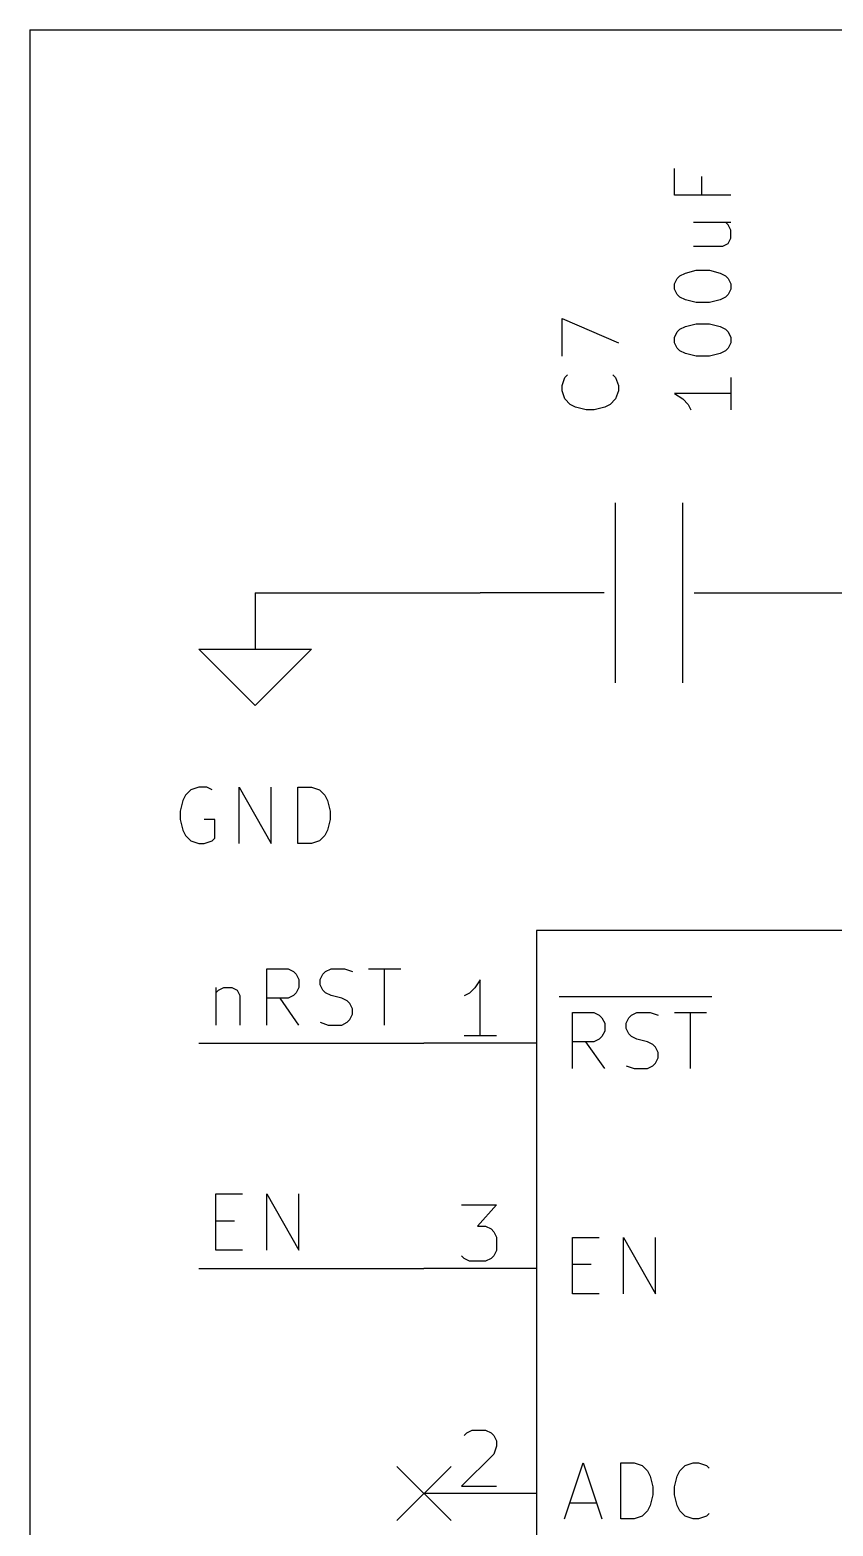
# Model space of a CAD drawing. Extents: x 0.4 to 11.3, y -7.9 to -0.4.
# Drawn here: x 6.8 to 7.513, y -3.579 to -2.25 of the extents above; entities that cross this region are included whole.
import ezdxf

# ---------------------------------------------------------------- set-up
doc = ezdxf.new("R2010")
doc.units = 0
doc.header["$MEASUREMENT"] = 0
for name, color, linetype in [('BLUE2', 5, 'CONTINUOUS'), ('CYAN2', 4, 'CONTINUOUS'), ('GRAY1', 251, 'CONTINUOUS'), ('GREEN3', 91, 'CONTINUOUS'), ('LORANGE', 41, 'CONTINUOUS'), ('LYELLOW', 51, 'CONTINUOUS'), ('RED2', 1, 'CONTINUOUS'), ('RED3', 11, 'CONTINUOUS')]:
    doc.layers.add(name, color=color, linetype=linetype)

msp = doc.modelspace()

# ---------------------------------------------------------------- linework, layer by layer
at = {"layer": 'BLUE2', "linetype": 'CONTINUOUS'}
for p, q in [((7.126, -3.526), (7.174, -3.574)), ((7.174, -3.526), (7.126, -3.574))]:
    msp.add_line(p, q, dxfattribs=at)
at = {"layer": 'CYAN2', "linetype": 'CONTINUOUS'}
for p, q in [((7.37261, -2.39687), (7.37261, -2.37306)), ((7.37261, -2.39687), (7.37261, -2.37306)), ((7.39642, -2.3802), (7.39642, -2.39687)), ((7.39642, -2.3802), (7.39642, -2.39687)), ((7.42261, -2.39687), (7.37261, -2.39687)), ((7.42261, -2.39687), (7.37261, -2.39687)), ((7.38928, -2.42068), (7.42261, -2.42068)), ((7.38928, -2.42068), (7.42261, -2.42068)), ((7.42023, -2.42306), (7.41785, -2.42068)), ((7.42023, -2.42306), (7.41785, -2.42068)), ((7.42261, -2.42782), (7.42023, -2.42306)), ((7.42261, -2.42782), (7.42023, -2.42306)), ((7.42261, -2.43497), (7.42261, -2.42782)), ((7.42261, -2.43497), (7.42261, -2.42782)), ((7.38928, -2.44211), (7.41546, -2.44211)), ((7.38928, -2.44211), (7.41546, -2.44211)), ((7.41546, -2.44211), (7.42023, -2.43973)), ((7.41546, -2.44211), (7.42023, -2.43973)), ((7.42023, -2.43973), (7.42261, -2.43497)), ((7.42023, -2.43973), (7.42261, -2.43497)), ((7.37261, -2.47544), (7.37499, -2.47068)), ((7.37261, -2.47544), (7.37499, -2.47068)), ((7.37499, -2.47068), (7.37737, -2.4683)), ((7.37499, -2.47068), (7.37737, -2.4683)), ((7.37737, -2.4683), (7.38213, -2.46592)), ((7.37737, -2.4683), (7.38213, -2.46592)), ((7.38213, -2.46592), (7.39166, -2.46354)), ((7.38213, -2.46592), (7.39166, -2.46354)), ((7.39166, -2.46354), (7.40356, -2.46354)), ((7.39166, -2.46354), (7.40356, -2.46354)), ((7.40356, -2.46354), (7.41309, -2.46592)), ((7.40356, -2.46354), (7.41309, -2.46592)), ((7.41309, -2.46592), (7.41785, -2.4683)), ((7.41309, -2.46592), (7.41785, -2.4683)), ((7.41785, -2.4683), (7.42023, -2.47068)), ((7.41785, -2.4683), (7.42023, -2.47068)), ((7.42023, -2.47068), (7.42261, -2.47544)), ((7.42023, -2.47068), (7.42261, -2.47544)), ((7.37261, -2.4802), (7.37261, -2.47544)), ((7.37261, -2.4802), (7.37261, -2.47544)), ((7.37499, -2.48497), (7.37261, -2.4802)), ((7.37499, -2.48497), (7.37261, -2.4802)), ((7.37737, -2.48735), (7.37499, -2.48497)), ((7.37737, -2.48735), (7.37499, -2.48497)), ((7.42023, -2.48497), (7.41785, -2.48735)), ((7.42023, -2.48497), (7.41785, -2.48735)), ((7.42261, -2.4802), (7.42023, -2.48497)), ((7.42261, -2.4802), (7.42023, -2.48497)), ((7.42261, -2.47544), (7.42261, -2.4802)), ((7.42261, -2.47544), (7.42261, -2.4802)), ((7.38213, -2.48973), (7.37737, -2.48735)), ((7.38213, -2.48973), (7.37737, -2.48735)), ((7.39166, -2.49211), (7.38213, -2.48973)), ((7.39166, -2.49211), (7.38213, -2.48973)), ((7.40356, -2.49211), (7.39166, -2.49211)), ((7.40356, -2.49211), (7.39166, -2.49211)), ((7.41309, -2.48973), (7.40356, -2.49211)), ((7.41309, -2.48973), (7.40356, -2.49211)), ((7.41785, -2.48735), (7.41309, -2.48973)), ((7.41785, -2.48735), (7.41309, -2.48973)), ((7.27261, -2.53973), (7.27261, -2.50639)), ((7.27261, -2.50639), (7.32261, -2.52782)), ((7.27261, -2.53973), (7.27261, -2.50639)), ((7.27261, -2.50639), (7.32261, -2.52782)), ((7.38213, -2.51354), (7.39166, -2.51116)), ((7.38213, -2.51354), (7.39166, -2.51116)), ((7.39166, -2.51116), (7.40356, -2.51116)), ((7.39166, -2.51116), (7.40356, -2.51116)), ((7.40356, -2.51116), (7.41309, -2.51354)), ((7.40356, -2.51116), (7.41309, -2.51354)), ((7.37261, -2.52306), (7.37499, -2.5183)), ((7.37261, -2.52306), (7.37499, -2.5183)), ((7.37261, -2.52782), (7.37261, -2.52306)), ((7.37261, -2.52782), (7.37261, -2.52306)), ((7.37499, -2.5183), (7.37737, -2.51592)), ((7.37499, -2.5183), (7.37737, -2.51592)), ((7.37737, -2.51592), (7.38213, -2.51354)), ((7.37737, -2.51592), (7.38213, -2.51354)), ((7.41309, -2.51354), (7.41785, -2.51592)), ((7.41309, -2.51354), (7.41785, -2.51592)), ((7.41785, -2.51592), (7.42023, -2.5183)), ((7.41785, -2.51592), (7.42023, -2.5183)), ((7.42023, -2.5183), (7.42261, -2.52306)), ((7.42023, -2.5183), (7.42261, -2.52306)), ((7.42261, -2.52306), (7.42261, -2.52782)), ((7.42261, -2.52306), (7.42261, -2.52782)), ((7.37499, -2.53259), (7.37261, -2.52782)), ((7.37499, -2.53259), (7.37261, -2.52782)), ((7.37737, -2.53497), (7.37499, -2.53259)), ((7.37737, -2.53497), (7.37499, -2.53259)), ((7.38213, -2.53735), (7.37737, -2.53497)), ((7.38213, -2.53735), (7.37737, -2.53497)), ((7.39166, -2.53973), (7.38213, -2.53735)), ((7.39166, -2.53973), (7.38213, -2.53735)), ((7.41309, -2.53735), (7.40356, -2.53973)), ((7.41309, -2.53735), (7.40356, -2.53973)), ((7.41785, -2.53497), (7.41309, -2.53735)), ((7.41785, -2.53497), (7.41309, -2.53735)), ((7.42023, -2.53259), (7.41785, -2.53497)), ((7.42023, -2.53259), (7.41785, -2.53497)), ((7.42261, -2.52782), (7.42023, -2.53259)), ((7.42261, -2.52782), (7.42023, -2.53259)), ((7.40356, -2.53973), (7.39166, -2.53973)), ((7.40356, -2.53973), (7.39166, -2.53973)), ((7.27261, -2.56592), (7.27499, -2.55878)), ((7.27261, -2.56592), (7.27499, -2.55878)), ((7.27499, -2.55878), (7.27737, -2.55639)), ((7.27499, -2.55878), (7.27737, -2.55639)), ((7.31785, -2.55639), (7.32023, -2.55878)), ((7.31785, -2.55639), (7.32023, -2.55878)), ((7.32023, -2.55878), (7.32261, -2.56592)), ((7.32023, -2.55878), (7.32261, -2.56592)), ((7.42261, -2.55878), (7.42261, -2.58735)), ((7.42261, -2.55878), (7.42261, -2.58735)), ((7.27261, -2.57068), (7.27261, -2.56592)), ((7.27261, -2.57068), (7.27261, -2.56592)), ((7.27499, -2.57782), (7.27261, -2.57068)), ((7.27499, -2.57782), (7.27261, -2.57068)), ((7.27975, -2.58259), (7.27499, -2.57782)), ((7.27975, -2.58259), (7.27499, -2.57782)), ((7.32023, -2.57782), (7.31546, -2.58259)), ((7.32023, -2.57782), (7.31546, -2.58259)), ((7.32261, -2.57068), (7.32023, -2.57782)), ((7.32261, -2.57068), (7.32023, -2.57782)), ((7.32261, -2.56592), (7.32261, -2.57068)), ((7.32261, -2.56592), (7.32261, -2.57068)), ((7.42261, -2.57306), (7.37261, -2.57306)), ((7.37261, -2.57306), (7.37975, -2.57782)), ((7.42261, -2.57306), (7.37261, -2.57306)), ((7.37261, -2.57306), (7.37975, -2.57782)), ((7.37975, -2.57782), (7.38452, -2.58259)), ((7.37975, -2.57782), (7.38452, -2.58259)), ((7.28452, -2.58496), (7.27975, -2.58259)), ((7.28452, -2.58496), (7.27975, -2.58259)), ((7.29404, -2.58735), (7.28452, -2.58496)), ((7.29404, -2.58735), (7.28452, -2.58496)), ((7.30118, -2.58735), (7.29404, -2.58735)), ((7.30118, -2.58735), (7.29404, -2.58735)), ((7.3107, -2.58496), (7.30118, -2.58735)), ((7.3107, -2.58496), (7.30118, -2.58735)), ((7.31546, -2.58259), (7.3107, -2.58496)), ((7.31546, -2.58259), (7.3107, -2.58496)), ((7.38452, -2.58259), (7.38689, -2.58735)), ((7.38452, -2.58259), (7.38689, -2.58735)), ((6.95, -2.92261), (6.94285, -2.925)), ((6.95714, -2.92261), (6.95, -2.92261)), ((6.9619, -2.925), (6.95714, -2.92261)), ((6.98571, -2.97261), (6.98571, -2.92261)), ((6.98571, -2.92261), (7.01428, -2.97261)), ((7.01428, -2.97261), (7.01428, -2.92261)), ((7.03809, -2.97261), (7.03809, -2.92261)), ((7.03809, -2.92261), (7.05, -2.92261)), ((7.05, -2.92261), (7.05714, -2.925)), ((6.93571, -2.93452), (6.93333, -2.94404)), ((6.93809, -2.92976), (6.93571, -2.93452)), ((6.94285, -2.925), (6.93809, -2.92976)), ((7.05714, -2.925), (7.0619, -2.92976)), ((7.0619, -2.92976), (7.06428, -2.93452)), ((7.06428, -2.93452), (7.06667, -2.94404)), ((6.93333, -2.94404), (6.93333, -2.95119)), ((7.06667, -2.94404), (7.06667, -2.95119)), ((6.93333, -2.95119), (6.93571, -2.96071)), ((6.93571, -2.96071), (6.93809, -2.96547)), ((6.96428, -2.95119), (6.95476, -2.95119)), ((6.96428, -2.96785), (6.96428, -2.95119)), ((7.06428, -2.96071), (7.0619, -2.96547)), ((7.06667, -2.95119), (7.06428, -2.96071)), ((6.93809, -2.96547), (6.94285, -2.97023)), ((6.94285, -2.97023), (6.95, -2.97261)), ((6.95, -2.97261), (6.95476, -2.97261)), ((6.95476, -2.97261), (6.9619, -2.97023)), ((6.9619, -2.97023), (6.96428, -2.96785)), ((7.05, -2.97261), (7.03809, -2.97261)), ((7.05714, -2.97023), (7.05, -2.97261)), ((7.0619, -2.96547), (7.05714, -2.97023)), ((7.27, -3.1085), (7.32, -3.1085)), ((7.27, -3.1085), (7.32, -3.1085)), ((7.32, -3.1085), (7.36762, -3.1085)), ((7.32, -3.1085), (7.36762, -3.1085)), ((7.36762, -3.1085), (7.40571, -3.1085)), ((7.36762, -3.1085), (7.40571, -3.1085)), ((7.2819, -3.17262), (7.2819, -3.12262)), ((7.2819, -3.12262), (7.30095, -3.12262)), ((7.2819, -3.17262), (7.2819, -3.12262)), ((7.2819, -3.12262), (7.30095, -3.12262)), ((7.30095, -3.12262), (7.30571, -3.125)), ((7.30095, -3.12262), (7.30571, -3.125)), ((7.33428, -3.125), (7.33905, -3.12262)), ((7.33428, -3.125), (7.33905, -3.12262)), ((7.33905, -3.12262), (7.35095, -3.12262)), ((7.33905, -3.12262), (7.35095, -3.12262)), ((7.35095, -3.12262), (7.35809, -3.125)), ((7.35095, -3.12262), (7.35809, -3.125)), ((7.37238, -3.12262), (7.40095, -3.12262)), ((7.37238, -3.12262), (7.40095, -3.12262)), ((7.38667, -3.17262), (7.38667, -3.12262)), ((7.38667, -3.17262), (7.38667, -3.12262)), ((7.30571, -3.125), (7.30809, -3.12738)), ((7.30571, -3.125), (7.30809, -3.12738)), ((7.30809, -3.12738), (7.31047, -3.13214)), ((7.30809, -3.12738), (7.31047, -3.13214)), ((7.31047, -3.13214), (7.31047, -3.13928)), ((7.31047, -3.13214), (7.31047, -3.13928)), ((7.32952, -3.13214), (7.3319, -3.12738)), ((7.32952, -3.13214), (7.3319, -3.12738)), ((7.32952, -3.1369), (7.32952, -3.13214)), ((7.32952, -3.1369), (7.32952, -3.13214)), ((7.3319, -3.12738), (7.33428, -3.125)), ((7.3319, -3.12738), (7.33428, -3.125)), ((7.30095, -3.14881), (7.2819, -3.14881)), ((7.30095, -3.14881), (7.2819, -3.14881)), ((7.31047, -3.17262), (7.29381, -3.14881)), ((7.31047, -3.17262), (7.29381, -3.14881)), ((7.30571, -3.14643), (7.30095, -3.14881)), ((7.30571, -3.14643), (7.30095, -3.14881)), ((7.30809, -3.14405), (7.30571, -3.14643)), ((7.30809, -3.14405), (7.30571, -3.14643)), ((7.31047, -3.13928), (7.30809, -3.14405)), ((7.31047, -3.13928), (7.30809, -3.14405)), ((7.3319, -3.14167), (7.32952, -3.1369)), ((7.3319, -3.14167), (7.32952, -3.1369)), ((7.33428, -3.14405), (7.3319, -3.14167)), ((7.33428, -3.14405), (7.3319, -3.14167)), ((7.33905, -3.14643), (7.33428, -3.14405)), ((7.33905, -3.14643), (7.33428, -3.14405)), ((7.34857, -3.14881), (7.33905, -3.14643)), ((7.34857, -3.14881), (7.33905, -3.14643)), ((7.35333, -3.15119), (7.34857, -3.14881)), ((7.35333, -3.15119), (7.34857, -3.14881)), ((7.35571, -3.15357), (7.35333, -3.15119)), ((7.35571, -3.15357), (7.35333, -3.15119)), ((7.35809, -3.15833), (7.35571, -3.15357)), ((7.35809, -3.15833), (7.35571, -3.15357)), ((7.35809, -3.16309), (7.35809, -3.15833)), ((7.35809, -3.16309), (7.35809, -3.15833)), ((7.32952, -3.17024), (7.33667, -3.17262)), ((7.32952, -3.17024), (7.33667, -3.17262)), ((7.33667, -3.17262), (7.34857, -3.17262)), ((7.33667, -3.17262), (7.34857, -3.17262)), ((7.34857, -3.17262), (7.35333, -3.17024)), ((7.34857, -3.17262), (7.35333, -3.17024)), ((7.35333, -3.17024), (7.35571, -3.16785)), ((7.35333, -3.17024), (7.35571, -3.16785)), ((7.35571, -3.16785), (7.35809, -3.16309)), ((7.35571, -3.16785), (7.35809, -3.16309)), ((7.2819, -3.37262), (7.2819, -3.32262)), ((7.2819, -3.32262), (7.30571, -3.32262)), ((7.2819, -3.37262), (7.2819, -3.32262)), ((7.2819, -3.32262), (7.30571, -3.32262)), ((7.32714, -3.37262), (7.32714, -3.32262)), ((7.32714, -3.32262), (7.35571, -3.37262)), ((7.32714, -3.37262), (7.32714, -3.32262)), ((7.32714, -3.32262), (7.35571, -3.37262)), ((7.35571, -3.37262), (7.35571, -3.32262)), ((7.35571, -3.37262), (7.35571, -3.32262)), ((7.2819, -3.34643), (7.29857, -3.34643)), ((7.2819, -3.34643), (7.29857, -3.34643)), ((7.30571, -3.37262), (7.2819, -3.37262)), ((7.30571, -3.37262), (7.2819, -3.37262)), ((7.27476, -3.57262), (7.29143, -3.52262)), ((7.27476, -3.57262), (7.29143, -3.52262)), ((7.29143, -3.52262), (7.30809, -3.57262)), ((7.29143, -3.52262), (7.30809, -3.57262)), ((7.32476, -3.57262), (7.32476, -3.52262)), ((7.32476, -3.52262), (7.33667, -3.52262)), ((7.32476, -3.57262), (7.32476, -3.52262)), ((7.32476, -3.52262), (7.33667, -3.52262)), ((7.33667, -3.52262), (7.34381, -3.525)), ((7.33667, -3.52262), (7.34381, -3.525)), ((7.34381, -3.525), (7.34857, -3.52976)), ((7.34381, -3.525), (7.34857, -3.52976)), ((7.34857, -3.52976), (7.35095, -3.53452)), ((7.34857, -3.52976), (7.35095, -3.53452)), ((7.35095, -3.53452), (7.35333, -3.54405)), ((7.35095, -3.53452), (7.35333, -3.54405)), ((7.37238, -3.54405), (7.37476, -3.53452)), ((7.37238, -3.54405), (7.37476, -3.53452)), ((7.37476, -3.53452), (7.37714, -3.52976)), ((7.37476, -3.53452), (7.37714, -3.52976)), ((7.37714, -3.52976), (7.3819, -3.525)), ((7.37714, -3.52976), (7.3819, -3.525)), ((7.3819, -3.525), (7.38905, -3.52262)), ((7.3819, -3.525), (7.38905, -3.52262)), ((7.38905, -3.52262), (7.39381, -3.52262)), ((7.38905, -3.52262), (7.39381, -3.52262)), ((7.39381, -3.52262), (7.40095, -3.525)), ((7.39381, -3.52262), (7.40095, -3.525)), ((7.40095, -3.525), (7.40333, -3.52738)), ((7.40095, -3.525), (7.40333, -3.52738)), ((7.35333, -3.54405), (7.35333, -3.55119)), ((7.35333, -3.54405), (7.35333, -3.55119)), ((7.37238, -3.55119), (7.37238, -3.54405)), ((7.37238, -3.55119), (7.37238, -3.54405)), ((7.27952, -3.55833), (7.30333, -3.55833)), ((7.27952, -3.55833), (7.30333, -3.55833)), ((7.35095, -3.56071), (7.34857, -3.56547)), ((7.35095, -3.56071), (7.34857, -3.56547)), ((7.35333, -3.55119), (7.35095, -3.56071)), ((7.35333, -3.55119), (7.35095, -3.56071)), ((7.37476, -3.56071), (7.37238, -3.55119)), ((7.37476, -3.56071), (7.37238, -3.55119)), ((7.37714, -3.56547), (7.37476, -3.56071)), ((7.37714, -3.56547), (7.37476, -3.56071)), ((7.33667, -3.57262), (7.32476, -3.57262)), ((7.33667, -3.57262), (7.32476, -3.57262)), ((7.34381, -3.57024), (7.33667, -3.57262)), ((7.34381, -3.57024), (7.33667, -3.57262)), ((7.34857, -3.56547), (7.34381, -3.57024)), ((7.34857, -3.56547), (7.34381, -3.57024)), ((7.3819, -3.57024), (7.37714, -3.56547)), ((7.3819, -3.57024), (7.37714, -3.56547)), ((7.38905, -3.57262), (7.3819, -3.57024)), ((7.38905, -3.57262), (7.3819, -3.57024)), ((7.39381, -3.57262), (7.38905, -3.57262)), ((7.39381, -3.57262), (7.38905, -3.57262)), ((7.40095, -3.57024), (7.39381, -3.57262)), ((7.40095, -3.57024), (7.39381, -3.57262)), ((7.40333, -3.56785), (7.40095, -3.57024)), ((7.40333, -3.56785), (7.40095, -3.57024))]:
    msp.add_line(p, q, dxfattribs=at)
at = {"layer": 'GRAY1', "linetype": 'CONTINUOUS'}
for p, q in [((7.01027, -3.13387), (7.01027, -3.08387)), ((7.01027, -3.08387), (7.02931, -3.08387)), ((7.02931, -3.08387), (7.03407, -3.08625)), ((7.03407, -3.08625), (7.03646, -3.08863)), ((7.03646, -3.08863), (7.03884, -3.09339)), ((7.03884, -3.09339), (7.03884, -3.10053)), ((7.05789, -3.09339), (7.06027, -3.08863)), ((7.05789, -3.09815), (7.05789, -3.09339)), ((7.06027, -3.08863), (7.06265, -3.08625)), ((7.06265, -3.08625), (7.06741, -3.08387)), ((7.06741, -3.08387), (7.07931, -3.08387)), ((7.07931, -3.08387), (7.08646, -3.08625)), ((7.10074, -3.08387), (7.12931, -3.08387)), ((7.11503, -3.13387), (7.11503, -3.08387)), ((6.96503, -3.10053), (6.96503, -3.13387)), ((6.96503, -3.1053), (6.96741, -3.10291)), ((6.96741, -3.10291), (6.97217, -3.10053)), ((6.97217, -3.10053), (6.97931, -3.10053)), ((6.97931, -3.10053), (6.98407, -3.10291)), ((6.98407, -3.10291), (6.98646, -3.10767)), ((6.98646, -3.10767), (6.98646, -3.13387)), ((7.03407, -3.10767), (7.02931, -3.11006)), ((7.03646, -3.1053), (7.03407, -3.10767)), ((7.03884, -3.10053), (7.03646, -3.1053)), ((7.06027, -3.10291), (7.05789, -3.09815)), ((7.06265, -3.1053), (7.06027, -3.10291)), ((7.06741, -3.10767), (7.06265, -3.1053)), ((7.07693, -3.11006), (7.06741, -3.10767)), ((7.02931, -3.11006), (7.01027, -3.11006)), ((7.03884, -3.13387), (7.02217, -3.11006)), ((7.0817, -3.11244), (7.07693, -3.11006)), ((7.08407, -3.11482), (7.0817, -3.11244)), ((7.08646, -3.11958), (7.08407, -3.11482)), ((7.08646, -3.12434), (7.08646, -3.11958)), ((7.05789, -3.13148), (7.06503, -3.13387)), ((7.06503, -3.13387), (7.07693, -3.13387)), ((7.07693, -3.13387), (7.0817, -3.13148)), ((7.0817, -3.13148), (7.08407, -3.1291)), ((7.08407, -3.1291), (7.08646, -3.12434)), ((6.96503, -3.33387), (6.96503, -3.28387)), ((6.96503, -3.28387), (6.98884, -3.28387)), ((7.01027, -3.33387), (7.01027, -3.28387)), ((7.01027, -3.28387), (7.03884, -3.33387)), ((7.03884, -3.33387), (7.03884, -3.28387)), ((6.96503, -3.30767), (6.9817, -3.30767)), ((6.98884, -3.33387), (6.96503, -3.33387))]:
    msp.add_line(p, q, dxfattribs=at)
at = {"layer": 'GREEN3', "linetype": 'CONTINUOUS'}
for p, q in [((7, -2.75), (7.2, -2.75)), ((7.5, -2.75), (7.75, -2.75)), ((6.95, -3.15), (7.15, -3.15)), ((6.95, -3.35), (7.15, -3.35))]:
    msp.add_line(p, q, dxfattribs=at)
at = {"layer": 'LORANGE', "linetype": 'CONTINUOUS'}
for q in [(9.4, -2.25), (6.8, -5)]:
    msp.add_line((6.8, -2.25), q, dxfattribs=at)
at = {"layer": 'LYELLOW', "linetype": 'CONTINUOUS'}
for p, q in [((7.25, -3.05), (7.25, -4.35)), ((8.25, -3.05), (7.25, -3.05))]:
    msp.add_line(p, q, dxfattribs=at)
at = {"layer": 'RED2', "linetype": 'CONTINUOUS'}
for p, q in [((7.32, -2.83), (7.32, -2.67)), ((7.38, -2.83), (7.38, -2.67)), ((7, -2.75), (7, -2.8)), ((7.31, -2.75), (7.2, -2.75)), ((7.31, -2.75), (7.2, -2.75)), ((7.39, -2.75), (7.5, -2.75)), ((7.39, -2.75), (7.5, -2.75)), ((7, -2.85), (6.95, -2.8)), ((6.95, -2.8), (7, -2.8)), ((7, -2.8), (7.05, -2.8)), ((7.05, -2.8), (7, -2.85)), ((7.25, -3.05), (7.25, -4.35)), ((8.25, -3.05), (7.25, -3.05)), ((7.25, -3.05), (7.25, -4.35)), ((8.25, -3.05), (7.25, -3.05)), ((7.25, -3.15), (7.15, -3.15)), ((7.25, -3.15), (7.15, -3.15)), ((7.25, -3.35), (7.15, -3.35)), ((7.25, -3.35), (7.15, -3.35)), ((7.25, -3.55), (7.15, -3.55)), ((7.25, -3.55), (7.15, -3.55))]:
    msp.add_line(p, q, dxfattribs=at)
at = {"layer": 'RED3', "linetype": 'CONTINUOUS'}
for p, q in [((7.2, -3.09362), (7.19524, -3.10076)), ((7.2, -3.09362), (7.19524, -3.10076)), ((7.2, -3.14362), (7.2, -3.09362)), ((7.2, -3.14362), (7.2, -3.09362)), ((7.19047, -3.10552), (7.18571, -3.1079)), ((7.19047, -3.10552), (7.18571, -3.1079)), ((7.19524, -3.10076), (7.19047, -3.10552)), ((7.19524, -3.10076), (7.19047, -3.10552)), ((7.21428, -3.14362), (7.18571, -3.14362)), ((7.21428, -3.14362), (7.18571, -3.14362)), ((7.18333, -3.29362), (7.21428, -3.29362)), ((7.18333, -3.29362), (7.21428, -3.29362)), ((7.21428, -3.29362), (7.19762, -3.31267)), ((7.21428, -3.29362), (7.19762, -3.31267)), ((7.19762, -3.31267), (7.20476, -3.31267)), ((7.19762, -3.31267), (7.20476, -3.31267)), ((7.20476, -3.31267), (7.20952, -3.31505)), ((7.20476, -3.31267), (7.20952, -3.31505)), ((7.20952, -3.31505), (7.2119, -3.31743)), ((7.20952, -3.31505), (7.2119, -3.31743)), ((7.2119, -3.31743), (7.21428, -3.32219)), ((7.2119, -3.31743), (7.21428, -3.32219)), ((7.21428, -3.32219), (7.21428, -3.33409)), ((7.21428, -3.32219), (7.21428, -3.33409)), ((7.21428, -3.33409), (7.2119, -3.33885)), ((7.21428, -3.33409), (7.2119, -3.33885)), ((7.18571, -3.34124), (7.18333, -3.33885)), ((7.18571, -3.34124), (7.18333, -3.33885)), ((7.19047, -3.34362), (7.18571, -3.34124)), ((7.19047, -3.34362), (7.18571, -3.34124)), ((7.20476, -3.34362), (7.19047, -3.34362)), ((7.20476, -3.34362), (7.19047, -3.34362)), ((7.20952, -3.34124), (7.20476, -3.34362)), ((7.20952, -3.34124), (7.20476, -3.34362)), ((7.2119, -3.33885), (7.20952, -3.34124)), ((7.2119, -3.33885), (7.20952, -3.34124)), ((7.18809, -3.496), (7.19285, -3.49362)), ((7.18809, -3.496), (7.19285, -3.49362)), ((7.19285, -3.49362), (7.20476, -3.49362)), ((7.19285, -3.49362), (7.20476, -3.49362)), ((7.20476, -3.49362), (7.20952, -3.496)), ((7.20476, -3.49362), (7.20952, -3.496)), ((7.18571, -3.49838), (7.18809, -3.496)), ((7.18571, -3.49838), (7.18809, -3.496)), ((7.20952, -3.496), (7.2119, -3.49838)), ((7.20952, -3.496), (7.2119, -3.49838)), ((7.2119, -3.49838), (7.21428, -3.50314)), ((7.2119, -3.49838), (7.21428, -3.50314)), ((7.21428, -3.5079), (7.2119, -3.51505)), ((7.21428, -3.5079), (7.2119, -3.51505)), ((7.21428, -3.50314), (7.21428, -3.5079)), ((7.21428, -3.50314), (7.21428, -3.5079)), ((7.2119, -3.51505), (7.18333, -3.54362)), ((7.2119, -3.51505), (7.18333, -3.54362)), ((7.18333, -3.54362), (7.21428, -3.54362)), ((7.18333, -3.54362), (7.21428, -3.54362))]:
    msp.add_line(p, q, dxfattribs=at)

doc.saveas('drawing.dxf')
